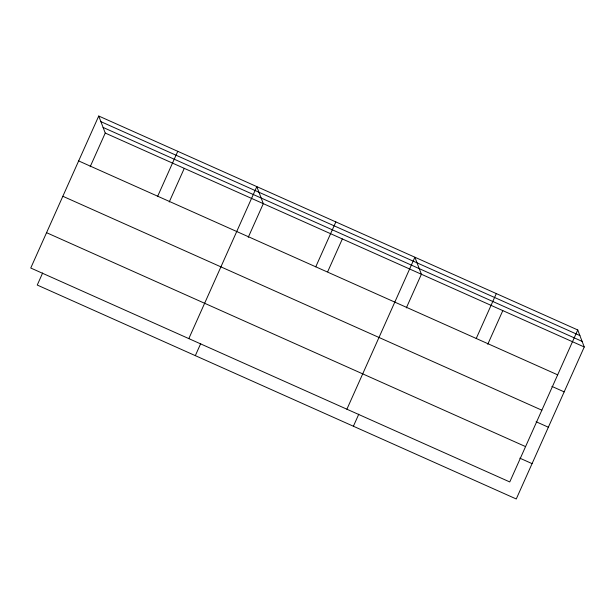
<?xml version="1.0" encoding="UTF-8"?>
<svg xmlns="http://www.w3.org/2000/svg" width="615" height="615" viewBox="0 0 615 615"><rect width="100%" height="100%" fill="white"/><g stroke="black" fill="none" stroke-linecap="round" stroke-linejoin="round"><path stroke-width="0.92" d="M98.738 116.027L30.75 268.017L509.758 481.945L577.746 329.955L98.738 116.027L105.242 133.055L90.182 166.727M42.65 272.975L37.254 285.045L516.262 498.973L584.25 346.983L577.746 329.955M157.694 196.223L177.773 151.328M169.217 202.02L184.277 168.349M188.82 338.619L256.809 186.629L263.312 203.65L248.252 237.321M195.324 355.639L200.721 343.57M315.764 266.818L335.852 221.923M327.672 271.753L342.347 238.943M346.898 409.213L414.887 257.224L421.39 274.244L406.323 307.915M353.402 426.233L358.799 414.164M476.233 338.481L496.313 293.586M487.757 344.285L502.816 310.613M100.883 121.647L579.891 335.575M103.097 127.436L582.105 341.363M105.242 133.055L584.25 346.983M78.659 160.922L557.667 374.85M551.909 386.397L564.17 391.878M62.845 196.27L541.853 410.197M536.103 421.744L548.357 427.217M46.556 232.678L525.564 446.605M519.813 458.152L532.067 463.625"/></g></svg>
